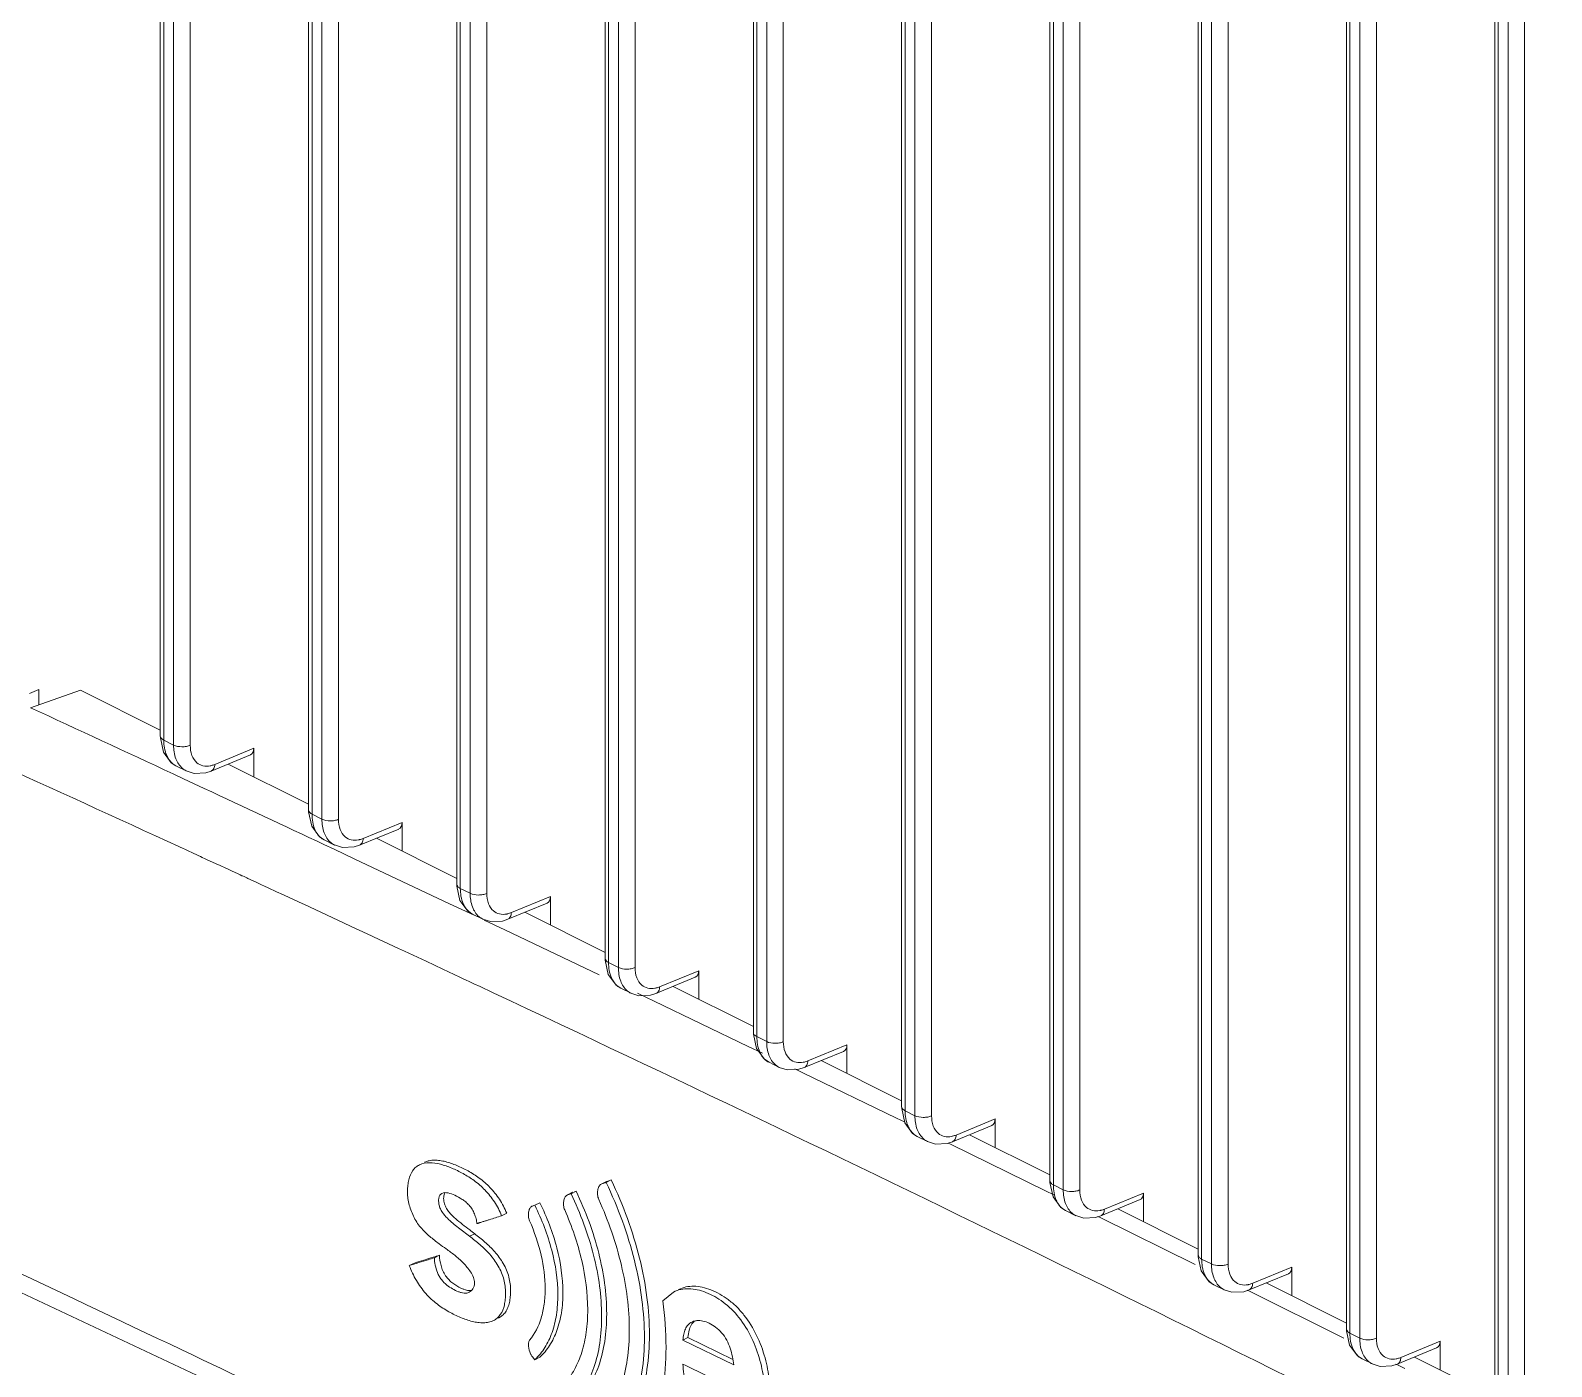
# Model space of a CAD drawing. Header units: millimetres. Extents: x 0 to 9253, y 0 to 2730.
# Drawn here: x 2670.1 to 2733.9, y 2026.1 to 2082.2 of the extents above; entities that cross this region are included whole.
import ezdxf

# ---------------------------------------------------------------- set-up
doc = ezdxf.new("R2010")
doc.units = ezdxf.units.MM
doc.layers.get('0').update_dxf_attribs({"lineweight": 13})

msp = doc.modelspace()

# ---------------------------------------------------------------- linework, layer by layer
at = {"lineweight": 9}
for p, q in [((2675.531, 2052.615), (2675.531, 2135.919)), ((2675.677, 2052.438), (2675.677, 2135.742)), ((2676.089, 2135.536), (2676.089, 2052.232)), ((2676.787, 2135.531), (2676.787, 2052.227)), ((2681.753, 2049.503), (2681.753, 2132.808)), ((2681.9, 2049.327), (2681.9, 2132.631)), ((2682.312, 2132.425), (2682.312, 2049.12)), ((2683.01, 2132.42), (2683.01, 2049.116)), ((2687.976, 2046.392), (2687.976, 2129.696)), ((2688.122, 2046.215), (2688.122, 2129.52)), ((2688.535, 2129.313), (2688.535, 2046.009)), ((2689.232, 2129.309), (2689.232, 2046.005)), ((2694.198, 2043.281), (2694.198, 2126.585)), ((2694.345, 2043.104), (2694.345, 2126.408)), ((2694.757, 2126.202), (2694.757, 2042.898)), ((2695.455, 2126.198), (2695.455, 2042.893)), ((2700.421, 2040.17), (2700.421, 2123.474)), ((2700.567, 2039.993), (2700.567, 2123.297)), ((2700.98, 2123.091), (2700.98, 2039.787)), ((2701.677, 2123.086), (2701.677, 2039.782)), ((2706.643, 2037.058), (2706.643, 2120.363)), ((2706.79, 2036.882), (2706.79, 2120.186)), ((2707.202, 2119.98), (2707.202, 2036.675)), ((2707.9, 2119.975), (2707.9, 2036.671)), ((2712.866, 2033.947), (2712.866, 2117.251)), ((2713.012, 2033.77), (2713.012, 2117.075)), ((2713.425, 2116.868), (2713.425, 2033.564)), ((2714.122, 2116.864), (2714.122, 2033.56)), ((2719.088, 2030.836), (2719.088, 2114.14)), ((2719.235, 2030.659), (2719.235, 2113.963)), ((2719.647, 2113.757), (2719.647, 2030.453)), ((2720.345, 2113.753), (2720.345, 2030.448)), ((2725.311, 2027.724), (2725.311, 2111.029)), ((2725.457, 2027.548), (2725.457, 2110.852)), ((2725.87, 2110.646), (2725.87, 2027.342)), ((2726.568, 2110.641), (2726.568, 2027.337)), ((2731.534, 2024.613), (2731.534, 2107.917)), ((2731.68, 2024.436), (2731.68, 2107.741)), ((2732.092, 2107.535), (2732.092, 2024.23)), ((2732.79, 2107.53), (2732.79, 2024.226)), ((2672.18, 2054.533), (2670.084, 2053.799)), ((2670.438, 2053.923), (2670.438, 2054.568)), ((2672.18, 2054.533), (2675.531, 2052.858)), ((2675.531, 2052.615), (2675.532, 2052.535)), ((2675.532, 2052.535), (2675.661, 2051.936)), ((2675.661, 2051.936), (2675.993, 2051.487)), ((2675.677, 2052.438), (2676.089, 2052.232)), ((2677.819, 2051.419), (2679.457, 2052.094)), ((2679.457, 2050.895), (2679.457, 2052.094)), ((2675.993, 2051.487), (2676.188, 2051.361)), ((2676.187, 2051.361), (2676.619, 2051.145)), ((2677.665, 2051.138), (2679.315, 2051.818)), ((2678.381, 2051.433), (2681.753, 2049.747)), ((2676.072, 2051.019), (2676.507, 2050.816)), ((2676.507, 2050.816), (2677.374, 2050.412)), ((2676.615, 2051.147), (2676.619, 2051.145)), ((2676.615, 2051.147), (2676.948, 2051.041)), ((2681.753, 2049.503), (2681.755, 2049.423)), ((2681.755, 2049.423), (2681.883, 2048.824)), ((2681.9, 2049.327), (2682.312, 2049.12)), ((2681.883, 2048.824), (2682.216, 2048.375)), ((2683.887, 2048.027), (2685.538, 2048.707)), ((2684.041, 2048.308), (2685.68, 2048.983)), ((2685.68, 2048.983), (2685.68, 2047.783)), ((2682.216, 2048.375), (2682.41, 2048.249)), ((2682.396, 2048.059), (2682.83, 2047.855)), ((2682.409, 2048.25), (2682.842, 2048.034)), ((2682.838, 2048.036), (2682.842, 2048.034)), ((2682.838, 2048.036), (2683.171, 2047.929)), ((2684.603, 2048.322), (2687.976, 2046.636)), ((2676.365, 2047.943), (2676.312, 2047.967)), ((2676.455, 2047.902), (2676.365, 2047.943)), ((2676.582, 2047.843), (2676.455, 2047.902)), ((2676.729, 2047.775), (2676.582, 2047.843)), ((2676.859, 2047.715), (2676.729, 2047.775)), ((2677.121, 2047.595), (2676.859, 2047.715)), ((2677.215, 2047.551), (2677.121, 2047.595)), ((2677.292, 2047.516), (2677.215, 2047.551)), ((2677.419, 2047.458), (2677.292, 2047.516)), ((2677.475, 2047.432), (2677.419, 2047.458)), ((2677.504, 2047.418), (2677.475, 2047.432)), ((2677.974, 2047.201), (2677.504, 2047.418)), ((2682.83, 2047.855), (2683.693, 2047.448)), ((2683.693, 2047.448), (2687.673, 2045.569)), ((2678.009, 2047.185), (2677.974, 2047.201)), ((2678.099, 2047.144), (2678.009, 2047.185)), ((2678.226, 2047.085), (2678.099, 2047.144)), ((2678.374, 2047.017), (2678.226, 2047.085)), ((2678.54, 2046.94), (2678.374, 2047.017)), ((2678.765, 2046.836), (2678.54, 2046.94)), ((2678.888, 2046.779), (2678.765, 2046.836)), ((2678.955, 2046.748), (2678.888, 2046.779)), ((2678.978, 2046.738), (2678.955, 2046.748)), ((2679.044, 2046.707), (2678.978, 2046.738)), ((2679.155, 2046.656), (2679.044, 2046.707)), ((2679.202, 2046.634), (2679.155, 2046.656)), ((2679.547, 2046.475), (2679.202, 2046.634)), ((2679.69, 2046.409), (2679.547, 2046.475)), ((2679.779, 2046.367), (2679.69, 2046.409)), ((2679.906, 2046.308), (2679.779, 2046.367)), ((2680.053, 2046.24), (2679.906, 2046.308)), ((2680.41, 2046.075), (2680.053, 2046.24)), ((2687.976, 2046.392), (2687.977, 2046.312)), ((2687.977, 2046.312), (2688.106, 2045.713)), ((2688.122, 2046.215), (2688.535, 2046.009)), ((2680.5, 2046.034), (2680.41, 2046.075)), ((2680.578, 2045.997), (2680.5, 2046.034)), ((2680.6, 2045.987), (2680.578, 2045.997)), ((2680.76, 2045.913), (2680.6, 2045.987)), ((2680.787, 2045.901), (2680.76, 2045.913)), ((2680.878, 2045.859), (2680.787, 2045.901)), ((2680.967, 2045.817), (2680.878, 2045.859)), ((2681.489, 2045.575), (2680.967, 2045.817)), ((2681.577, 2045.534), (2681.489, 2045.575)), ((2682.979, 2044.883), (2681.577, 2045.534)), ((2687.673, 2045.569), (2688.696, 2045.084)), ((2688.106, 2045.713), (2688.438, 2045.264)), ((2690.11, 2044.916), (2691.76, 2045.596)), ((2690.264, 2045.197), (2691.903, 2045.872)), ((2691.903, 2045.872), (2691.903, 2044.672)), ((2683.784, 2044.508), (2682.979, 2044.883)), ((2688.438, 2045.264), (2688.633, 2045.138)), ((2688.632, 2045.139), (2689.065, 2044.922)), ((2689.06, 2044.925), (2689.065, 2044.922)), ((2689.06, 2044.925), (2689.393, 2044.818)), ((2689.128, 2044.88), (2689.988, 2044.471)), ((2690.826, 2045.211), (2694.198, 2043.524)), ((2683.873, 2044.467), (2683.784, 2044.508)), ((2684.394, 2044.224), (2683.873, 2044.467)), ((2684.482, 2044.183), (2684.394, 2044.224)), ((2689.988, 2044.471), (2693.952, 2042.584)), ((2685.53, 2043.694), (2684.482, 2044.183)), ((2685.773, 2043.58), (2685.53, 2043.694)), ((2686.687, 2043.153), (2685.773, 2043.58)), ((2687.393, 2042.823), (2686.687, 2043.153)), ((2694.198, 2043.281), (2694.2, 2043.201)), ((2694.2, 2043.201), (2694.328, 2042.602)), ((2694.345, 2043.104), (2694.757, 2042.898)), ((2688.099, 2042.492), (2687.393, 2042.823)), ((2688.188, 2042.45), (2688.099, 2042.492)), ((2688.302, 2042.397), (2688.188, 2042.45)), ((2688.345, 2042.377), (2688.302, 2042.397)), ((2688.367, 2042.366), (2688.345, 2042.377)), ((2688.397, 2042.352), (2688.367, 2042.366)), ((2688.47, 2042.318), (2688.397, 2042.352)), ((2688.693, 2042.213), (2688.47, 2042.318)), ((2694.328, 2042.602), (2694.661, 2042.153)), ((2696.333, 2041.805), (2697.983, 2042.484)), ((2696.486, 2042.085), (2698.125, 2042.761)), ((2698.125, 2042.761), (2698.125, 2041.561)), ((2688.953, 2042.091), (2688.693, 2042.213)), ((2689.042, 2042.049), (2688.953, 2042.091)), ((2689.12, 2042.012), (2689.042, 2042.049)), ((2689.307, 2041.925), (2689.12, 2042.012)), ((2689.53, 2041.82), (2689.307, 2041.925)), ((2694.661, 2042.153), (2694.855, 2042.027)), ((2694.854, 2042.027), (2695.287, 2041.811)), ((2695.283, 2041.813), (2695.287, 2041.811)), ((2695.283, 2041.813), (2695.616, 2041.707)), ((2695.559, 2041.815), (2696.257, 2041.481)), ((2697.048, 2042.099), (2700.421, 2040.413)), ((2696.257, 2041.481), (2700.205, 2039.585)), ((2700.421, 2040.17), (2700.422, 2040.09)), ((2700.422, 2040.09), (2700.551, 2039.49)), ((2700.567, 2039.993), (2700.98, 2039.787)), ((2700.205, 2039.585), (2700.801, 2039.298)), ((2700.551, 2039.49), (2700.883, 2039.042)), ((2702.555, 2038.693), (2704.205, 2039.373)), ((2702.709, 2038.974), (2704.348, 2039.649)), ((2704.348, 2039.649), (2704.348, 2038.45)), ((2700.883, 2039.042), (2701.078, 2038.916)), ((2701.077, 2038.916), (2701.51, 2038.7)), ((2701.505, 2038.702), (2701.51, 2038.7)), ((2701.505, 2038.702), (2701.838, 2038.596)), ((2702.158, 2038.643), (2702.501, 2038.477)), ((2702.501, 2038.477), (2706.432, 2036.573)), ((2703.271, 2038.988), (2706.643, 2037.302)), ((2706.432, 2036.573), (2706.793, 2036.398)), ((2706.643, 2037.058), (2706.645, 2036.978)), ((2706.645, 2036.978), (2706.773, 2036.379)), ((2706.79, 2036.882), (2707.202, 2036.675)), ((2708.931, 2035.863), (2710.57, 2036.538)), ((2710.57, 2036.538), (2710.57, 2035.338)), ((2706.773, 2036.379), (2707.106, 2035.93)), ((2707.106, 2035.93), (2707.301, 2035.804)), ((2708.778, 2035.582), (2710.428, 2036.262)), ((2707.299, 2035.805), (2707.732, 2035.589)), ((2707.728, 2035.591), (2707.732, 2035.589)), ((2707.728, 2035.591), (2708.061, 2035.484)), ((2708.593, 2035.522), (2708.719, 2035.461)), ((2708.719, 2035.461), (2712.688, 2033.521)), ((2709.493, 2035.877), (2712.866, 2034.19)), ((2692.623, 2033.355), (2692.603, 2033.345)), ((2692.603, 2033.345), (2692.624, 2033.353)), ((2692.836, 2033.459), (2692.624, 2033.353)), ((2692.671, 2033.368), (2692.624, 2033.353)), ((2692.767, 2033.399), (2692.671, 2033.368)), ((2692.815, 2033.451), (2692.756, 2033.421)), ((2692.979, 2033.505), (2692.767, 2033.399)), ((2692.836, 2033.459), (2692.815, 2033.451)), ((2692.93, 2033.489), (2692.979, 2033.505)), ((2694.25, 2033.91), (2694.037, 2033.804)), ((2694.037, 2033.804), (2694.058, 2033.812)), ((2694.058, 2033.812), (2694.27, 2033.919)), ((2694.119, 2033.832), (2694.058, 2033.812)), ((2694.453, 2033.978), (2694.241, 2033.871)), ((2694.27, 2033.919), (2694.25, 2033.91)), ((2694.27, 2033.919), (2694.392, 2033.958)), ((2694.392, 2033.958), (2694.453, 2033.978)), ((2712.688, 2033.521), (2713.034, 2033.352)), ((2712.866, 2033.947), (2712.867, 2033.867)), ((2712.867, 2033.867), (2712.996, 2033.268)), ((2713.012, 2033.77), (2713.425, 2033.564)), ((2715.154, 2032.752), (2716.793, 2033.427)), ((2716.793, 2033.427), (2716.793, 2032.227)), ((2691.146, 2032.884), (2691.126, 2032.874)), ((2691.126, 2032.874), (2691.147, 2032.882)), ((2691.18, 2032.893), (2691.147, 2032.882)), ((2691.458, 2033.02), (2691.246, 2032.914)), ((2691.425, 2033.009), (2691.458, 2033.02)), ((2712.996, 2033.268), (2713.328, 2032.819)), ((2713.328, 2032.819), (2713.523, 2032.693)), ((2715, 2032.471), (2716.65, 2033.15)), ((2715.716, 2032.766), (2719.088, 2031.079)), ((2690.067, 2032.579), (2689.854, 2032.473)), ((2713.522, 2032.694), (2713.955, 2032.477)), ((2713.95, 2032.479), (2713.955, 2032.477)), ((2713.95, 2032.479), (2714.283, 2032.373)), ((2714.883, 2032.444), (2715.007, 2032.383)), ((2715.007, 2032.383), (2718.96, 2030.435)), ((2664.186, 2031.825), (2693.954, 2017.855)), ((2688.512, 2031.612), (2688.724, 2031.719)), ((2687.244, 2030.817), (2687.032, 2030.711)), ((2719.088, 2030.836), (2719.09, 2030.756)), ((2686.192, 2030.49), (2685.98, 2030.384)), ((2719.09, 2030.756), (2719.219, 2030.157)), ((2719.219, 2030.157), (2719.551, 2029.708)), ((2719.235, 2030.659), (2719.647, 2030.453)), ((2721.376, 2029.64), (2723.015, 2030.315)), ((2723.015, 2030.315), (2723.015, 2029.116)), ((2719.551, 2029.708), (2719.746, 2029.582)), ((2719.744, 2029.582), (2720.177, 2029.366)), ((2721.223, 2029.359), (2722.873, 2030.039)), ((2721.938, 2029.654), (2725.311, 2027.968)), ((2696.615, 2028.898), (2697.07, 2029.273)), ((2720.173, 2029.368), (2720.177, 2029.366)), ((2720.173, 2029.368), (2720.506, 2029.262)), ((2721.146, 2029.353), (2721.27, 2029.292)), ((2721.27, 2029.292), (2725.206, 2027.335)), ((2725.311, 2027.725), (2725.313, 2027.644)), ((2725.313, 2027.644), (2725.441, 2027.045)), ((2697.676, 2027.365), (2697.464, 2027.259)), ((2697.464, 2027.259), (2699.594, 2026.212)), ((2697.676, 2027.365), (2699.554, 2026.442)), ((2725.441, 2027.045), (2725.773, 2026.596)), ((2725.457, 2027.548), (2725.87, 2027.342)), ((2727.599, 2026.529), (2729.238, 2027.204)), ((2729.238, 2027.204), (2729.238, 2026.005)), ((2691.149, 2026.55), (2691.246, 2026.429)), ((2691.458, 2026.535), (2691.246, 2026.429)), ((2725.773, 2026.596), (2725.968, 2026.471)), ((2725.967, 2026.471), (2726.4, 2026.255)), ((2727.445, 2026.248), (2729.095, 2026.928)), ((2728.161, 2026.543), (2731.534, 2024.857)), ((2697.591, 2026.187), (2697.462, 2026.251)), ((2700.084, 2024.961), (2697.591, 2026.187)), ((2726.395, 2026.257), (2726.4, 2026.255)), ((2726.395, 2026.257), (2726.728, 2026.151)), ((2727.382, 2026.249), (2727.506, 2026.187)), ((2727.506, 2026.187), (2727.755, 2026.062))]:
    msp.add_line(p, q, dxfattribs=at)
for points in [[(2676.948, 2051.041), (2677.443, 2051.066), (2677.665, 2051.138)], [(2683.171, 2047.929), (2683.665, 2047.954), (2683.888, 2048.027)], [(2689.393, 2044.818), (2689.888, 2044.843), (2690.11, 2044.916)], [(2695.616, 2041.707), (2696.11, 2041.732), (2696.333, 2041.805)], [(2701.838, 2038.596), (2702.333, 2038.621), (2702.555, 2038.693)], [(2708.061, 2035.484), (2708.555, 2035.509), (2708.778, 2035.582)], [(2714.283, 2032.373), (2714.778, 2032.398), (2715, 2032.471)], [(2720.506, 2029.262), (2721.001, 2029.287), (2721.223, 2029.359)], [(2726.728, 2026.151), (2727.223, 2026.175), (2727.445, 2026.248)]]:
    msp.add_lwpolyline(points, dxfattribs=at)
for centre, radius, start, end in [((1861.227, 276.909), 1949.618, 65.286923, 65.799517), ((1768.042, 102.908), 2149.338, 65.009414, 65.185394), ((2676.512, 2052.012), 0.727, 235.48677, 243.4173), ((2676.976, 2051.855), 0.794, 229.52101, 243.00224), ((1775.275, 118.426), 2132.217, 64.821764, 64.97081), ((2682.735, 2048.9), 0.727, 235.48677, 243.4173), ((2683.198, 2048.743), 0.794, 229.52101, 243.00224), ((2688.957, 2045.789), 0.727, 235.48677, 243.4173), ((2689.421, 2045.632), 0.794, 229.52101, 243.00224), ((1990.772, 553.751), 1643.962, 63.124876, 64.846477), ((2695.18, 2042.678), 0.727, 235.48677, 243.4173), ((2695.643, 2042.521), 0.794, 229.52101, 243.00224), ((2701.402, 2039.567), 0.727, 235.48677, 243.4173), ((2701.866, 2039.41), 0.794, 229.52101, 243.00224), ((2707.625, 2036.455), 0.727, 235.48677, 243.4173), ((2708.088, 2036.298), 0.794, 229.52101, 243.00224), ((1324.342, -822.345), 3153.733, 64.603568, 64.925371), ((2683.552, 2066.804), 34.624, 287.77015, 287.98212), ((2686.473, 2047.737), 15.573, 287.59186, 287.84687), ((2713.847, 2033.344), 0.727, 235.48677, 243.4173), ((2714.311, 2033.187), 0.794, 229.52101, 243.00224), ((2668.222, 2005.262), 33.471, 52.22655, 52.6746), ((2720.07, 2030.233), 0.727, 235.48677, 243.4173), ((2720.533, 2030.076), 0.794, 229.52101, 243.00224), ((1406.99, -647.865), 2960.668, 64.465803, 64.600285), ((2689.553, 2028.219), 2.464, 313.39115, 313.97643), ((2726.292, 2027.121), 0.727, 235.48677, 243.4173), ((2726.756, 2026.964), 0.794, 229.52101, 243.00224)]:
    msp.add_arc(centre, radius, start, end, dxfattribs=at)
for centre in [(2679.104, 2052.272), (2685.326, 2049.161), (2691.549, 2046.049), (2697.771, 2042.938), (2703.994, 2039.827), (2710.216, 2036.715), (2716.439, 2033.604), (2722.662, 2030.493), (2728.884, 2027.382)]:
    msp.add_ellipse(centre, major_axis=(-0.224, 0.448), ratio=0.611425, start_param=-3.185781, end_param=-2.255396, dxfattribs=at)
for points in [[(2670.438, 2054.568), (2670.306, 2054.513), (2670.174, 2054.457), (2670.043, 2054.401)], [(2687.526, 2031.084), (2687.428, 2031.153), (2687.33, 2031.222), (2687.235, 2031.294)]]:
    msp.add_open_spline(points, degree=3, dxfattribs=at)
for points, knots in [([(2675.531, 2052.615), (2675.531, 2052.58), (2675.568, 2052.502), (2675.637, 2052.458), (2675.677, 2052.438)], [0, 0, 0, 0, 0.433638, 1, 1, 1, 1]), ([(2675.892, 2051.624), (2675.856, 2051.676), (2675.719, 2051.926), (2675.677, 2052.218), (2675.677, 2052.438)], [0, 0, 0, 0, 0.224494, 1, 1, 1, 1]), ([(2676.089, 2052.232), (2676.195, 2052.179), (2676.383, 2052.149), (2676.619, 2052.168), (2676.737, 2052.2), (2676.787, 2052.227)], [0, 0, 0, 0, 0.496425, 0.761892, 1, 1, 1, 1]), ([(2676.089, 2052.232), (2676.089, 2052.037), (2676.136, 2051.675), (2676.336, 2051.357), (2676.46, 2051.251)], [0, 0, 0, 0, 0.543008, 1, 1, 1, 1]), ([(2676.787, 2052.227), (2676.787, 2052.081), (2676.823, 2051.809), (2676.973, 2051.57), (2677.067, 2051.49)], [0, 0, 0, 0, 0.542318, 1, 1, 1, 1]), ([(2676.1, 2051.412), (2676.08, 2051.426), (2676.001, 2051.486), (2675.934, 2051.562), (2675.892, 2051.624)], [0, 0, 0, 0, 0.243632, 1, 1, 1, 1]), ([(2677.067, 2051.49), (2677.139, 2051.429), (2677.322, 2051.337), (2677.525, 2051.341), (2677.624, 2051.36)], [0, 0, 0, 0, 0.482954, 1, 1, 1, 1]), ([(2677.624, 2051.36), (2677.64, 2051.363), (2677.707, 2051.378), (2677.771, 2051.4), (2677.819, 2051.419)], [0, 0, 0, 0, 0.242184, 1, 1, 1, 1]), ([(2677.819, 2051.419), (2677.816, 2051.358), (2677.795, 2051.245), (2677.711, 2051.157), (2677.665, 2051.138)], [0, 0, 0, 0, 0.552524, 1, 1, 1, 1]), ([(2681.753, 2049.504), (2681.753, 2049.469), (2681.791, 2049.391), (2681.859, 2049.347), (2681.9, 2049.327)], [0, 0, 0, 0, 0.433638, 1, 1, 1, 1]), ([(2682.114, 2048.513), (2682.078, 2048.565), (2681.942, 2048.815), (2681.9, 2049.107), (2681.9, 2049.327)], [0, 0, 0, 0, 0.224494, 1, 1, 1, 1]), ([(2682.312, 2049.12), (2682.418, 2049.068), (2682.605, 2049.038), (2682.842, 2049.057), (2682.96, 2049.089), (2683.01, 2049.116)], [0, 0, 0, 0, 0.496425, 0.761892, 1, 1, 1, 1]), ([(2682.312, 2049.12), (2682.312, 2048.926), (2682.359, 2048.564), (2682.558, 2048.245), (2682.683, 2048.139)], [0, 0, 0, 0, 0.543008, 1, 1, 1, 1]), ([(2683.01, 2049.116), (2683.01, 2048.97), (2683.045, 2048.698), (2683.196, 2048.459), (2683.289, 2048.379)], [0, 0, 0, 0, 0.542318, 1, 1, 1, 1]), ([(2682.323, 2048.301), (2682.303, 2048.315), (2682.224, 2048.375), (2682.157, 2048.451), (2682.114, 2048.513)], [0, 0, 0, 0, 0.243632, 1, 1, 1, 1]), ([(2683.289, 2048.379), (2683.362, 2048.318), (2683.545, 2048.226), (2683.747, 2048.23), (2683.847, 2048.249)], [0, 0, 0, 0, 0.482954, 1, 1, 1, 1]), ([(2683.847, 2048.249), (2683.863, 2048.252), (2683.929, 2048.267), (2683.994, 2048.288), (2684.041, 2048.308)], [0, 0, 0, 0, 0.242184, 1, 1, 1, 1]), ([(2684.041, 2048.308), (2684.039, 2048.247), (2684.018, 2048.133), (2683.934, 2048.046), (2683.888, 2048.027)], [0, 0, 0, 0, 0.552524, 1, 1, 1, 1]), ([(2687.976, 2046.392), (2687.976, 2046.358), (2688.013, 2046.279), (2688.082, 2046.235), (2688.122, 2046.215)], [0, 0, 0, 0, 0.433638, 1, 1, 1, 1]), ([(2688.337, 2045.401), (2688.301, 2045.454), (2688.164, 2045.704), (2688.122, 2045.996), (2688.122, 2046.215)], [0, 0, 0, 0, 0.224494, 1, 1, 1, 1]), ([(2688.535, 2046.009), (2688.64, 2045.957), (2688.828, 2045.927), (2689.064, 2045.945), (2689.182, 2045.978), (2689.232, 2046.005)], [0, 0, 0, 0, 0.496425, 0.761892, 1, 1, 1, 1]), ([(2688.535, 2046.009), (2688.535, 2045.815), (2688.581, 2045.453), (2688.781, 2045.134), (2688.905, 2045.028)], [0, 0, 0, 0, 0.543008, 1, 1, 1, 1]), ([(2689.232, 2046.005), (2689.232, 2045.859), (2689.268, 2045.586), (2689.418, 2045.348), (2689.512, 2045.268)], [0, 0, 0, 0, 0.542318, 1, 1, 1, 1]), ([(2688.545, 2045.19), (2688.525, 2045.204), (2688.446, 2045.264), (2688.379, 2045.339), (2688.337, 2045.401)], [0, 0, 0, 0, 0.243632, 1, 1, 1, 1]), ([(2689.512, 2045.268), (2689.584, 2045.207), (2689.767, 2045.115), (2689.97, 2045.119), (2690.069, 2045.138)], [0, 0, 0, 0, 0.482954, 1, 1, 1, 1]), ([(2690.069, 2045.138), (2690.085, 2045.141), (2690.152, 2045.156), (2690.216, 2045.177), (2690.264, 2045.197)], [0, 0, 0, 0, 0.242184, 1, 1, 1, 1]), ([(2690.264, 2045.197), (2690.261, 2045.135), (2690.24, 2045.022), (2690.156, 2044.935), (2690.11, 2044.916)], [0, 0, 0, 0, 0.552524, 1, 1, 1, 1]), ([(2694.198, 2043.281), (2694.198, 2043.247), (2694.236, 2043.168), (2694.304, 2043.124), (2694.345, 2043.104)], [0, 0, 0, 0, 0.433638, 1, 1, 1, 1]), ([(2694.559, 2042.29), (2694.523, 2042.342), (2694.387, 2042.592), (2694.345, 2042.885), (2694.345, 2043.104)], [0, 0, 0, 0, 0.224494, 1, 1, 1, 1]), ([(2694.768, 2042.079), (2694.748, 2042.092), (2694.669, 2042.153), (2694.602, 2042.228), (2694.559, 2042.29)], [0, 0, 0, 0, 0.243632, 1, 1, 1, 1]), ([(2694.757, 2042.898), (2694.863, 2042.845), (2695.05, 2042.815), (2695.287, 2042.834), (2695.405, 2042.867), (2695.455, 2042.893)], [0, 0, 0, 0, 0.496425, 0.761892, 1, 1, 1, 1]), ([(2694.757, 2042.898), (2694.757, 2042.704), (2694.804, 2042.341), (2695.003, 2042.023), (2695.128, 2041.917)], [0, 0, 0, 0, 0.543008, 1, 1, 1, 1]), ([(2695.455, 2042.893), (2695.455, 2042.748), (2695.49, 2042.475), (2695.641, 2042.236), (2695.735, 2042.157)], [0, 0, 0, 0, 0.542318, 1, 1, 1, 1]), ([(2695.735, 2042.157), (2695.807, 2042.095), (2695.99, 2042.004), (2696.192, 2042.008), (2696.292, 2042.027)], [0, 0, 0, 0, 0.482954, 1, 1, 1, 1]), ([(2696.292, 2042.027), (2696.308, 2042.03), (2696.374, 2042.044), (2696.439, 2042.066), (2696.486, 2042.085)], [0, 0, 0, 0, 0.242184, 1, 1, 1, 1]), ([(2696.486, 2042.085), (2696.484, 2042.024), (2696.463, 2041.911), (2696.379, 2041.823), (2696.333, 2041.804)], [0, 0, 0, 0, 0.552524, 1, 1, 1, 1]), ([(2700.421, 2040.17), (2700.421, 2040.135), (2700.458, 2040.057), (2700.527, 2040.013), (2700.567, 2039.993)], [0, 0, 0, 0, 0.433638, 1, 1, 1, 1]), ([(2700.782, 2039.179), (2700.746, 2039.231), (2700.61, 2039.481), (2700.567, 2039.773), (2700.567, 2039.993)], [0, 0, 0, 0, 0.224494, 1, 1, 1, 1]), ([(2700.98, 2039.787), (2701.085, 2039.734), (2701.273, 2039.704), (2701.509, 2039.723), (2701.627, 2039.755), (2701.677, 2039.782)], [0, 0, 0, 0, 0.496425, 0.761892, 1, 1, 1, 1]), ([(2700.98, 2039.787), (2700.98, 2039.592), (2701.026, 2039.23), (2701.226, 2038.912), (2701.35, 2038.806)], [0, 0, 0, 0, 0.543008, 1, 1, 1, 1]), ([(2701.677, 2039.782), (2701.677, 2039.636), (2701.713, 2039.364), (2701.863, 2039.125), (2701.957, 2039.045)], [0, 0, 0, 0, 0.542318, 1, 1, 1, 1]), ([(2700.99, 2038.967), (2700.97, 2038.981), (2700.891, 2039.041), (2700.824, 2039.117), (2700.782, 2039.179)], [0, 0, 0, 0, 0.243632, 1, 1, 1, 1]), ([(2701.957, 2039.045), (2702.029, 2038.984), (2702.212, 2038.892), (2702.415, 2038.896), (2702.514, 2038.915)], [0, 0, 0, 0, 0.482954, 1, 1, 1, 1]), ([(2702.514, 2038.915), (2702.53, 2038.918), (2702.597, 2038.933), (2702.661, 2038.955), (2702.709, 2038.974)], [0, 0, 0, 0, 0.242184, 1, 1, 1, 1]), ([(2702.709, 2038.974), (2702.706, 2038.913), (2702.685, 2038.8), (2702.601, 2038.712), (2702.555, 2038.693)], [0, 0, 0, 0, 0.552524, 1, 1, 1, 1]), ([(2706.643, 2037.059), (2706.643, 2037.024), (2706.681, 2036.946), (2706.75, 2036.902), (2706.79, 2036.882)], [0, 0, 0, 0, 0.433638, 1, 1, 1, 1]), ([(2707.004, 2036.068), (2706.968, 2036.12), (2706.832, 2036.37), (2706.79, 2036.662), (2706.79, 2036.882)], [0, 0, 0, 0, 0.224494, 1, 1, 1, 1]), ([(2707.202, 2036.675), (2707.308, 2036.623), (2707.495, 2036.593), (2707.732, 2036.612), (2707.85, 2036.644), (2707.9, 2036.671)], [0, 0, 0, 0, 0.496425, 0.761892, 1, 1, 1, 1]), ([(2707.202, 2036.675), (2707.202, 2036.481), (2707.249, 2036.119), (2707.448, 2035.8), (2707.573, 2035.694)], [0, 0, 0, 0, 0.543008, 1, 1, 1, 1]), ([(2707.9, 2036.671), (2707.9, 2036.525), (2707.935, 2036.253), (2708.086, 2036.014), (2708.18, 2035.934)], [0, 0, 0, 0, 0.542318, 1, 1, 1, 1]), ([(2707.213, 2035.856), (2707.193, 2035.87), (2707.114, 2035.93), (2707.047, 2036.006), (2707.004, 2036.068)], [0, 0, 0, 0, 0.243632, 1, 1, 1, 1]), ([(2708.18, 2035.934), (2708.252, 2035.873), (2708.435, 2035.781), (2708.637, 2035.785), (2708.737, 2035.804)], [0, 0, 0, 0, 0.482954, 1, 1, 1, 1]), ([(2708.737, 2035.804), (2708.753, 2035.807), (2708.819, 2035.822), (2708.884, 2035.843), (2708.931, 2035.863)], [0, 0, 0, 0, 0.242184, 1, 1, 1, 1]), ([(2708.931, 2035.863), (2708.929, 2035.802), (2708.908, 2035.688), (2708.824, 2035.601), (2708.778, 2035.582)], [0, 0, 0, 0, 0.552524, 1, 1, 1, 1]), ([(2686.408, 2034.611), (2686.536, 2034.674), (2686.841, 2034.73), (2687.302, 2034.648), (2687.688, 2034.511), (2688.001, 2034.369), (2688.322, 2034.205), (2688.725, 2033.955), (2689.175, 2033.559), (2689.571, 2033.064), (2689.776, 2032.678), (2689.854, 2032.473)], [0, 0, 0, 0, 0.097822, 0.20436, 0.318952, 0.378614, 0.439594, 0.566663, 0.703095, 0.848934, 1, 1, 1, 1]), ([(2690.067, 2032.579), (2689.988, 2032.784), (2689.783, 2033.17), (2689.387, 2033.666), (2688.937, 2034.061), (2688.534, 2034.312), (2688.212, 2034.475), (2687.9, 2034.617), (2687.584, 2034.73), (2687.268, 2034.797), (2687.04, 2034.816), (2686.821, 2034.795), (2686.683, 2034.748), (2686.62, 2034.717)], [0, 0, 0, 0, 0.150947, 0.296735, 0.433132, 0.560152, 0.621093, 0.680734, 0.795223, 0.849682, 0.90186, 0.951712, 1, 1, 1, 1]), ([(2687.235, 2031.294), (2687.1, 2031.396), (2686.824, 2031.606), (2686.505, 2031.913), (2686.286, 2032.208), (2686.148, 2032.458), (2686.039, 2032.721), (2685.96, 2032.989), (2685.912, 2033.254), (2685.899, 2033.511), (2685.915, 2033.756), (2685.963, 2034.05), (2686.069, 2034.318), (2686.248, 2034.516), (2686.353, 2034.584), (2686.408, 2034.611)], [0, 0, 0, 0, 0.127789, 0.262153, 0.332951, 0.405173, 0.477139, 0.547741, 0.615864, 0.680546, 0.742175, 0.800625, 0.906029, 0.95382, 1, 1, 1, 1]), ([(2687.349, 2033.414), (2687.316, 2033.397), (2687.255, 2033.342), (2687.213, 2033.219), (2687.207, 2033.076), (2687.226, 2032.92), (2687.281, 2032.763), (2687.39, 2032.57), (2687.569, 2032.368), (2687.802, 2032.161), (2688.117, 2031.913), (2688.355, 2031.734), (2688.512, 2031.612)], [0, 0, 0, 0, 0.045661, 0.097563, 0.157924, 0.223617, 0.293232, 0.364034, 0.499266, 0.627665, 0.752526, 1, 1, 1, 1]), ([(2687.889, 2033.332), (2687.798, 2033.373), (2687.629, 2033.441), (2687.425, 2033.454), (2687.349, 2033.414)], [0, 0, 0, 0, 0.534828, 1, 1, 1, 1]), ([(2687.475, 2033.442), (2687.441, 2033.388), (2687.413, 2033.245), (2687.425, 2033.107), (2687.442, 2033.034)], [0, 0, 0, 0, 0.458348, 1, 1, 1, 1]), ([(2692.502, 2032.718), (2692.475, 2032.779), (2692.446, 2032.904), (2692.453, 2033.086), (2692.496, 2033.24), (2692.562, 2033.324), (2692.603, 2033.345)], [0, 0, 0, 0, 0.293786, 0.560465, 0.796614, 1, 1, 1, 1]), ([(2692.767, 2033.399), (2692.967, 2032.982), (2693.327, 2032.136), (2693.735, 2030.837), (2693.988, 2029.545), (2694.078, 2028.304), (2694.008, 2027.154), (2693.773, 2026.127), (2693.373, 2025.257), (2692.998, 2024.777), (2692.793, 2024.575)], [0, 0, 0, 0, 0.148584, 0.295303, 0.437041, 0.570813, 0.694399, 0.806449, 0.907408, 1, 1, 1, 1]), ([(2692.979, 2033.505), (2693.181, 2033.086), (2693.542, 2032.235), (2694.074, 2030.532), (2694.32, 2028.825), (2694.216, 2027.23), (2693.974, 2026.202), (2693.567, 2025.333), (2693.187, 2024.855), (2692.979, 2024.655)], [0, 0, 0, 0, 0.148868, 0.295888, 0.571187, 0.69476, 0.806665, 0.907509, 1, 1, 1, 1]), ([(2693.933, 2033.162), (2693.905, 2033.223), (2693.875, 2033.352), (2693.883, 2033.538), (2693.927, 2033.696), (2693.995, 2033.783), (2694.037, 2033.804)], [0, 0, 0, 0, 0.29226, 0.55851, 0.795428, 1, 1, 1, 1]), ([(2694.241, 2033.871), (2694.494, 2033.343), (2694.946, 2032.268), (2695.457, 2030.618), (2695.772, 2028.979), (2695.882, 2027.407), (2695.789, 2025.956), (2695.488, 2024.669), (2694.979, 2023.588), (2694.502, 2022.999), (2694.241, 2022.755)], [0, 0, 0, 0, 0.149326, 0.29698, 0.439634, 0.574027, 0.697692, 0.809125, 0.908873, 1, 1, 1, 1]), ([(2694.453, 2033.978), (2694.706, 2033.449), (2695.159, 2032.374), (2695.669, 2030.724), (2695.984, 2029.085), (2696.094, 2027.513), (2696.001, 2026.062), (2695.7, 2024.775), (2695.191, 2023.694), (2694.714, 2023.105), (2694.453, 2022.861)], [0, 0, 0, 0, 0.1493, 0.29698, 0.439615, 0.574033, 0.697704, 0.809113, 0.908892, 1, 1, 1, 1]), ([(2712.866, 2033.947), (2712.866, 2033.913), (2712.903, 2033.834), (2712.972, 2033.79), (2713.012, 2033.77)], [0, 0, 0, 0, 0.433638, 1, 1, 1, 1]), ([(2713.227, 2032.956), (2713.191, 2033.009), (2713.055, 2033.259), (2713.012, 2033.551), (2713.012, 2033.77)], [0, 0, 0, 0, 0.224494, 1, 1, 1, 1]), ([(2713.425, 2033.564), (2713.531, 2033.511), (2713.718, 2033.482), (2713.954, 2033.5), (2714.073, 2033.533), (2714.122, 2033.56)], [0, 0, 0, 0, 0.496425, 0.761892, 1, 1, 1, 1]), ([(2713.425, 2033.564), (2713.425, 2033.37), (2713.472, 2033.007), (2713.671, 2032.689), (2713.795, 2032.583)], [0, 0, 0, 0, 0.543008, 1, 1, 1, 1]), ([(2714.122, 2033.56), (2714.122, 2033.414), (2714.158, 2033.141), (2714.308, 2032.903), (2714.402, 2032.823)], [0, 0, 0, 0, 0.542318, 1, 1, 1, 1]), ([(2687.442, 2033.034), (2687.458, 2032.964), (2687.509, 2032.828), (2687.627, 2032.65), (2687.766, 2032.495), (2687.958, 2032.313), (2688.211, 2032.111), (2688.415, 2031.955), (2688.516, 2031.878)], [0, 0, 0, 0, 0.133655, 0.267499, 0.396427, 0.521065, 0.76239, 1, 1, 1, 1]), ([(2688.818, 2032.148), (2688.812, 2032.215), (2688.786, 2032.353), (2688.717, 2032.554), (2688.623, 2032.747), (2688.497, 2032.915), (2688.353, 2033.053), (2688.154, 2033.197), (2687.995, 2033.283), (2687.889, 2033.332)], [0, 0, 0, 0, 0.128914, 0.264533, 0.401164, 0.533947, 0.660084, 0.778166, 1, 1, 1, 1]), ([(2691.029, 2032.262), (2691.003, 2032.322), (2690.974, 2032.445), (2690.98, 2032.622), (2691.022, 2032.773), (2691.086, 2032.854), (2691.126, 2032.874)], [0, 0, 0, 0, 0.29569, 0.562156, 0.797294, 1, 1, 1, 1]), ([(2691.246, 2032.914), (2691.397, 2032.61), (2691.667, 2031.992), (2692.068, 2030.754), (2692.255, 2029.509), (2692.181, 2028.342), (2692.002, 2027.587), (2691.7, 2026.947), (2691.418, 2026.594), (2691.264, 2026.446)], [0, 0, 0, 0, 0.148343, 0.294737, 0.569056, 0.69254, 0.804808, 0.906394, 1, 1, 1, 1]), ([(2691.458, 2033.02), (2691.759, 2032.414), (2692.232, 2031.188), (2692.469, 2029.599), (2692.391, 2028.428), (2692.206, 2027.672), (2691.9, 2027.032), (2691.614, 2026.682), (2691.458, 2026.535)], [0, 0, 0, 0, 0.294849, 0.569402, 0.692887, 0.804972, 0.906507, 1, 1, 1, 1]), ([(2692.502, 2025.425), (2692.661, 2025.607), (2692.946, 2026.028), (2693.251, 2026.764), (2693.432, 2027.614), (2693.51, 2028.911), (2693.328, 2030.293), (2692.927, 2031.677), (2692.655, 2032.374), (2692.502, 2032.718)], [0, 0, 0, 0, 0.094783, 0.197756, 0.310884, 0.434384, 0.706917, 0.852228, 1, 1, 1, 1]), ([(2693.933, 2023.678), (2694.143, 2023.905), (2694.522, 2024.436), (2694.927, 2025.379), (2695.166, 2026.48), (2695.269, 2028.176), (2695.027, 2029.986), (2694.497, 2031.8), (2694.136, 2032.712), (2693.933, 2033.162)], [0, 0, 0, 0, 0.093099, 0.194734, 0.307219, 0.430838, 0.705118, 0.851463, 1, 1, 1, 1]), ([(2713.435, 2032.745), (2713.415, 2032.758), (2713.336, 2032.819), (2713.269, 2032.894), (2713.227, 2032.956)], [0, 0, 0, 0, 0.243632, 1, 1, 1, 1]), ([(2714.402, 2032.823), (2714.474, 2032.762), (2714.657, 2032.67), (2714.86, 2032.674), (2714.959, 2032.693)], [0, 0, 0, 0, 0.482954, 1, 1, 1, 1]), ([(2714.959, 2032.693), (2714.975, 2032.696), (2715.042, 2032.71), (2715.106, 2032.732), (2715.154, 2032.752)], [0, 0, 0, 0, 0.242184, 1, 1, 1, 1]), ([(2715.154, 2032.752), (2715.151, 2032.69), (2715.13, 2032.577), (2715.046, 2032.49), (2715, 2032.471)], [0, 0, 0, 0, 0.552524, 1, 1, 1, 1]), ([(2689.854, 2032.473), (2689.768, 2032.445), (2689.595, 2032.391), (2689.379, 2032.323), (2689.206, 2032.268), (2689.098, 2032.234), (2689.012, 2032.206), (2688.958, 2032.19), (2688.915, 2032.178), (2688.883, 2032.165), (2688.851, 2032.154), (2688.829, 2032.149), (2688.818, 2032.148)], [0, 0, 0, 0, 0.25056, 0.500686, 0.625593, 0.750391, 0.812722, 0.875128, 0.906333, 0.937357, 0.968443, 1, 1, 1, 1]), ([(2691.029, 2027.251), (2691.25, 2027.521), (2691.501, 2028.028), (2691.657, 2028.776), (2691.71, 2029.665), (2691.553, 2030.863), (2691.233, 2031.797), (2691.029, 2032.262)], [0, 0, 0, 0, 0.200033, 0.313896, 0.437424, 0.70864, 1, 1, 1, 1]), ([(2688.512, 2031.612), (2688.658, 2031.5), (2688.955, 2031.266), (2689.374, 2030.862), (2689.672, 2030.456), (2689.857, 2030.089), (2689.984, 2029.714), (2690.028, 2029.334), (2690.013, 2028.975), (2689.966, 2028.665), (2689.862, 2028.38), (2689.676, 2028.175), (2689.567, 2028.104), (2689.511, 2028.076)], [0, 0, 0, 0, 0.130061, 0.265848, 0.409219, 0.482476, 0.554371, 0.687679, 0.749034, 0.806764, 0.909463, 0.955513, 1, 1, 1, 1]), ([(2689.723, 2028.181), (2689.78, 2028.209), (2689.889, 2028.28), (2690.022, 2028.431), (2690.122, 2028.62), (2690.189, 2028.839), (2690.225, 2029.082), (2690.241, 2029.441), (2690.195, 2029.821), (2690.069, 2030.197), (2689.883, 2030.563), (2689.585, 2030.969), (2689.166, 2031.373), (2688.87, 2031.606), (2688.724, 2031.719)], [0, 0, 0, 0, 0.044525, 0.090633, 0.140164, 0.193797, 0.251511, 0.312836, 0.446239, 0.518025, 0.591325, 0.734654, 0.870227, 1, 1, 1, 1]), ([(2686.192, 2030.49), (2686.454, 2030.572), (2686.805, 2030.68), (2687.156, 2030.79), (2687.244, 2030.817)], [0, 0, 0, 0, 0.749088, 1, 1, 1, 1]), ([(2687.244, 2030.817), (2687.249, 2030.671), (2687.285, 2030.449), (2687.382, 2030.161), (2687.495, 2029.955), (2687.639, 2029.778), (2687.855, 2029.598), (2688.031, 2029.494), (2688.15, 2029.438)], [0, 0, 0, 0, 0.250152, 0.383514, 0.519579, 0.651388, 0.774603, 1, 1, 1, 1]), ([(2688.718, 2029.651), (2688.719, 2029.731), (2688.684, 2029.899), (2688.557, 2030.117), (2688.405, 2030.318), (2688.24, 2030.5), (2688.068, 2030.666), (2687.833, 2030.865), (2687.648, 2030.998), (2687.526, 2031.084)], [0, 0, 0, 0, 0.125322, 0.259897, 0.391497, 0.519637, 0.644291, 0.765382, 1, 1, 1, 1]), ([(2719.088, 2030.836), (2719.088, 2030.802), (2719.126, 2030.723), (2719.195, 2030.679), (2719.235, 2030.659)], [0, 0, 0, 0, 0.433638, 1, 1, 1, 1]), ([(2687.032, 2030.711), (2686.944, 2030.684), (2686.593, 2030.574), (2686.242, 2030.466), (2685.98, 2030.384)], [0, 0, 0, 0, 0.250511, 1, 1, 1, 1]), ([(2689.511, 2028.076), (2689.448, 2028.044), (2689.31, 2027.997), (2689.089, 2027.975), (2688.857, 2027.991), (2688.532, 2028.055), (2688.118, 2028.2), (2687.621, 2028.444), (2687.213, 2028.71), (2686.897, 2028.973), (2686.589, 2029.29), (2686.259, 2029.753), (2686.058, 2030.168), (2685.98, 2030.384)], [0, 0, 0, 0, 0.046185, 0.094201, 0.144763, 0.197861, 0.310733, 0.431403, 0.560336, 0.628742, 0.700206, 0.849273, 1, 1, 1, 1]), ([(2687.032, 2030.711), (2687.036, 2030.608), (2687.063, 2030.395), (2687.139, 2030.135), (2687.234, 2029.933), (2687.355, 2029.749), (2687.542, 2029.565), (2687.789, 2029.404), (2687.994, 2029.301), (2688.158, 2029.245), (2688.275, 2029.223), (2688.388, 2029.226), (2688.458, 2029.249), (2688.489, 2029.264)], [0, 0, 0, 0, 0.133371, 0.275385, 0.348785, 0.421676, 0.558947, 0.684153, 0.800931, 0.855678, 0.907002, 0.954728, 1, 1, 1, 1]), ([(2719.449, 2029.845), (2719.413, 2029.897), (2719.277, 2030.147), (2719.235, 2030.439), (2719.235, 2030.659)], [0, 0, 0, 0, 0.224494, 1, 1, 1, 1]), ([(2719.647, 2030.453), (2719.753, 2030.4), (2719.941, 2030.37), (2720.177, 2030.389), (2720.295, 2030.421), (2720.345, 2030.448)], [0, 0, 0, 0, 0.496425, 0.761892, 1, 1, 1, 1]), ([(2719.647, 2030.453), (2719.647, 2030.259), (2719.694, 2029.896), (2719.893, 2029.578), (2720.018, 2029.472)], [0, 0, 0, 0, 0.543008, 1, 1, 1, 1]), ([(2720.345, 2030.448), (2720.345, 2030.303), (2720.381, 2030.03), (2720.531, 2029.791), (2720.625, 2029.712)], [0, 0, 0, 0, 0.542318, 1, 1, 1, 1]), ([(2688.489, 2029.264), (2688.553, 2029.296), (2688.671, 2029.409), (2688.717, 2029.567), (2688.718, 2029.651)], [0, 0, 0, 0, 0.457286, 1, 1, 1, 1]), ([(2697.283, 2029.379), (2697.379, 2029.427), (2697.59, 2029.5), (2697.93, 2029.53), (2698.286, 2029.483), (2698.785, 2029.327), (2699.271, 2029.046), (2699.719, 2028.665), (2700.152, 2028.183), (2700.59, 2027.467), (2700.931, 2026.529), (2701.108, 2025.585), (2701.127, 2024.963), (2701.113, 2024.665)], [0, 0, 0, 0, 0.04622, 0.093973, 0.144493, 0.198327, 0.316251, 0.380819, 0.448998, 0.591949, 0.73562, 0.87275, 1, 1, 1, 1]), ([(2719.658, 2029.633), (2719.638, 2029.647), (2719.559, 2029.707), (2719.492, 2029.783), (2719.449, 2029.845)], [0, 0, 0, 0, 0.243632, 1, 1, 1, 1]), ([(2720.625, 2029.712), (2720.697, 2029.65), (2720.88, 2029.558), (2721.082, 2029.562), (2721.182, 2029.581)], [0, 0, 0, 0, 0.482954, 1, 1, 1, 1]), ([(2721.182, 2029.581), (2721.198, 2029.585), (2721.264, 2029.599), (2721.329, 2029.621), (2721.376, 2029.64)], [0, 0, 0, 0, 0.242184, 1, 1, 1, 1]), ([(2721.376, 2029.64), (2721.374, 2029.579), (2721.353, 2029.466), (2721.269, 2029.378), (2721.223, 2029.359)], [0, 0, 0, 0, 0.552524, 1, 1, 1, 1]), ([(2688.15, 2029.438), (2688.188, 2029.42), (2688.327, 2029.358), (2688.485, 2029.32), (2688.595, 2029.337)], [0, 0, 0, 0, 0.273437, 1, 1, 1, 1]), ([(2696.623, 2025.166), (2696.717, 2025.754), (2696.799, 2027.004), (2696.704, 2028.252), (2696.615, 2028.898)], [0, 0, 0, 0, 0.47727, 1, 1, 1, 1]), ([(2697.07, 2029.273), (2697.167, 2029.321), (2697.378, 2029.394), (2697.718, 2029.424), (2698.074, 2029.377), (2698.572, 2029.221), (2699.199, 2028.861), (2699.862, 2028.207), (2700.377, 2027.362), (2700.719, 2026.424), (2700.895, 2025.48), (2700.915, 2024.857), (2700.901, 2024.559)], [0, 0, 0, 0, 0.046221, 0.09398, 0.144501, 0.198376, 0.316245, 0.448751, 0.591711, 0.735423, 0.872653, 1, 1, 1, 1]), ([(2697.832, 2028.012), (2697.775, 2027.983), (2697.667, 2027.899), (2697.557, 2027.718), (2697.487, 2027.5), (2697.468, 2027.341), (2697.464, 2027.259)], [0, 0, 0, 0, 0.219056, 0.456114, 0.716761, 1, 1, 1, 1]), ([(2697.753, 2027.764), (2697.742, 2027.733), (2697.701, 2027.604), (2697.681, 2027.468), (2697.676, 2027.365)], [0, 0, 0, 0, 0.237481, 1, 1, 1, 1]), ([(2697.933, 2028.042), (2697.913, 2028.024), (2697.836, 2027.944), (2697.783, 2027.843), (2697.753, 2027.764)], [0, 0, 0, 0, 0.23692, 1, 1, 1, 1]), ([(2698.049, 2028.072), (2698.03, 2028.07), (2697.955, 2028.06), (2697.882, 2028.037), (2697.832, 2028.012)], [0, 0, 0, 0, 0.255121, 1, 1, 1, 1]), ([(2699.594, 2026.212), (2699.579, 2026.328), (2699.542, 2026.565), (2699.456, 2026.92), (2699.313, 2027.263), (2699.103, 2027.562), (2698.852, 2027.798), (2698.586, 2027.969), (2698.316, 2028.068), (2698.134, 2028.08), (2698.049, 2028.072)], [0, 0, 0, 0, 0.132505, 0.269981, 0.410839, 0.549667, 0.678868, 0.797224, 0.903706, 1, 1, 1, 1]), ([(2725.311, 2027.725), (2725.311, 2027.69), (2725.348, 2027.612), (2725.417, 2027.568), (2725.457, 2027.548)], [0, 0, 0, 0, 0.433638, 1, 1, 1, 1]), ([(2691.066, 2026.683), (2691.02, 2026.781), (2690.977, 2026.936), (2690.977, 2027.131), (2691.004, 2027.22), (2691.029, 2027.251)], [0, 0, 0, 0, 0.552532, 0.795436, 1, 1, 1, 1]), ([(2725.672, 2026.734), (2725.636, 2026.786), (2725.5, 2027.036), (2725.457, 2027.328), (2725.457, 2027.548)], [0, 0, 0, 0, 0.224494, 1, 1, 1, 1]), ([(2725.87, 2027.342), (2725.976, 2027.289), (2726.163, 2027.259), (2726.4, 2027.278), (2726.518, 2027.31), (2726.568, 2027.337)], [0, 0, 0, 0, 0.496425, 0.761892, 1, 1, 1, 1]), ([(2725.87, 2027.342), (2725.87, 2027.147), (2725.917, 2026.785), (2726.116, 2026.466), (2726.24, 2026.36)], [0, 0, 0, 0, 0.543008, 1, 1, 1, 1]), ([(2726.568, 2027.337), (2726.568, 2027.191), (2726.603, 2026.919), (2726.754, 2026.68), (2726.847, 2026.6)], [0, 0, 0, 0, 0.542318, 1, 1, 1, 1]), ([(2691.149, 2026.55), (2691.141, 2026.56), (2691.109, 2026.602), (2691.083, 2026.648), (2691.066, 2026.683)], [0, 0, 0, 0, 0.246288, 1, 1, 1, 1]), ([(2725.88, 2026.522), (2725.86, 2026.536), (2725.781, 2026.596), (2725.715, 2026.672), (2725.672, 2026.734)], [0, 0, 0, 0, 0.243632, 1, 1, 1, 1]), ([(2726.847, 2026.6), (2726.919, 2026.539), (2727.102, 2026.447), (2727.305, 2026.451), (2727.404, 2026.47)], [0, 0, 0, 0, 0.482954, 1, 1, 1, 1]), ([(2727.404, 2026.47), (2727.421, 2026.473), (2727.487, 2026.488), (2727.551, 2026.51), (2727.599, 2026.529)], [0, 0, 0, 0, 0.242184, 1, 1, 1, 1]), ([(2727.599, 2026.529), (2727.596, 2026.468), (2727.575, 2026.355), (2727.491, 2026.267), (2727.445, 2026.248)], [0, 0, 0, 0, 0.552524, 1, 1, 1, 1]), ([(2697.462, 2026.25), (2697.468, 2026.11), (2697.496, 2025.821), (2697.599, 2025.386), (2697.786, 2024.967), (2698.071, 2024.618), (2698.348, 2024.391), (2698.575, 2024.252), (2698.743, 2024.171), (2698.907, 2024.105), (2699.069, 2024.062), (2699.226, 2024.056), (2699.322, 2024.087), (2699.365, 2024.108)], [0, 0, 0, 0, 0.130916, 0.269111, 0.413166, 0.553672, 0.683107, 0.743477, 0.801043, 0.856205, 0.908042, 0.955592, 1, 1, 1, 1])]:
    msp.add_open_spline(points, degree=3, knots=knots, dxfattribs=at)

doc.saveas('drawing.dxf')
